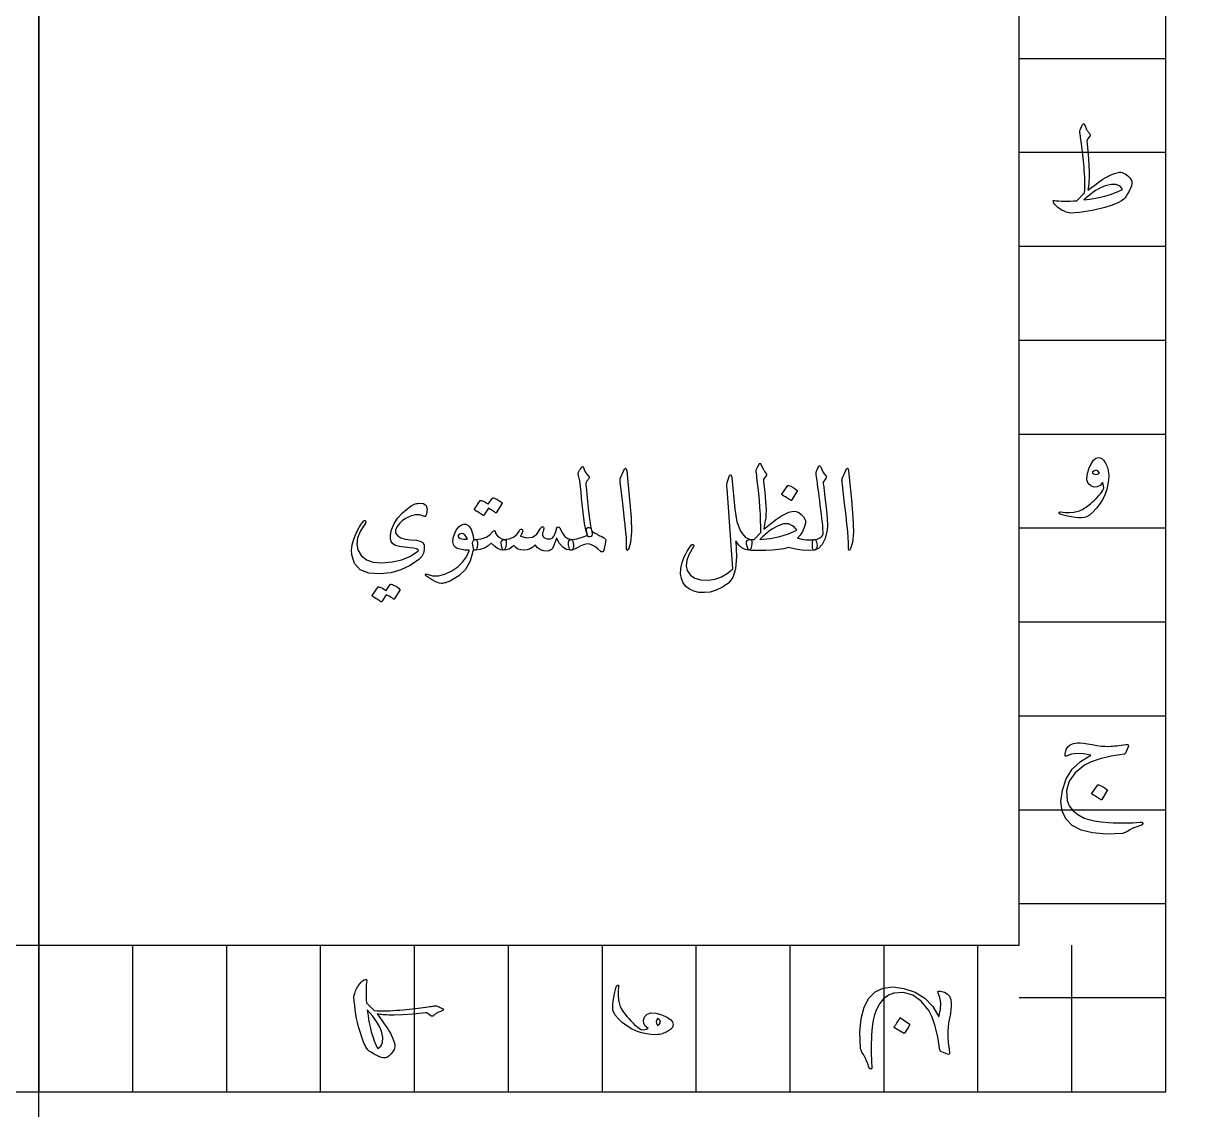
# Model space of a CAD drawing. Header units: millimetres. Extents: x -150 to 150, y -150 to 184.
# Drawn here: x -1.3 to 94.9, y -93.8 to -4.8 of the extents above; entities that cross this region are included whole.
import ezdxf

# ---------------------------------------------------------------- set-up
doc = ezdxf.new("R2010")
doc.units = ezdxf.units.MM
doc.layers.add('ENGRAVE', color=7, linetype='Continuous')
doc.layers.add('TEXT', color=5, linetype='Continuous')

msp = doc.modelspace()

# ---------------------------------------------------------------- linework, layer by layer
at = {"layer": 'ENGRAVE'}
for points in [[(0, -135.75), (0, 135.75)], [(-92.31, 0), (-92.31, -92.31), (92.31, -92.31), (92.31, 0)], [(-80.3097, 0), (-80.3097, -80.3097), (80.3097, -80.3097), (80.3097, 0)], [(0, 0), (0, -92.31)], [(92.31, -7.6925), (80.3097, -7.6925)], [(92.31, -15.385), (80.3097, -15.385)], [(92.31, -23.0775), (80.3097, -23.0775)], [(92.31, -30.77), (80.3097, -30.77)], [(92.31, -38.4625), (80.3097, -38.4625)], [(92.31, -46.155), (80.3097, -46.155)], [(92.31, -53.8475), (80.3097, -53.8475)], [(92.31, -61.54), (80.3097, -61.54)], [(92.31, -69.2325), (80.3097, -69.2325)], [(92.31, -76.925), (80.3097, -76.925)], [(0, -92.31), (0, -80.3097)], [(0, -92.31), (0, -80.3097)], [(7.6925, -92.31), (7.6925, -80.3097)], [(15.385, -92.31), (15.385, -80.3097)], [(23.0775, -92.31), (23.0775, -80.3097)], [(30.77, -92.31), (30.77, -80.3097)], [(38.4625, -92.31), (38.4625, -80.3097)], [(46.155, -92.31), (46.155, -80.3097)], [(53.8475, -92.31), (53.8475, -80.3097)], [(61.54, -92.31), (61.54, -80.3097)], [(69.2325, -92.31), (69.2325, -80.3097)], [(76.925, -92.31), (76.925, -80.3097)], [(84.6175, -92.31), (84.6175, -80.3097)], [(92.31, -84.6175), (80.3097, -84.6175)]]:
    msp.add_lwpolyline(points, dxfattribs=at)
for radius in [147, 147, 143.0625, 135.75, 135.75]:
    msp.add_circle((0, 0), radius, dxfattribs=at)
at = {"layer": 'TEXT'}
for points in [[(85.2744, -13.5743), (85.3203, -13.469), (85.3615, -13.3759), (85.3978, -13.2948), (85.4292, -13.2259), (85.4552, -13.1696), (85.4752, -13.1267), (85.4891, -13.0971), (85.4969, -13.0807), (85.5133, -13.0596), (85.5332, -13.0444), (85.5568, -13.0354), (85.584, -13.0323), (85.6064, -13.036), (85.6252, -13.0469), (85.6403, -13.065), (85.6518, -13.0904), (85.7026, -13.2138), (85.7486, -13.3227), (85.7897, -13.417), (85.826, -13.4969), (85.8468, -13.5319), (85.8707, -13.5694), (85.8977, -13.6094), (85.9276, -13.6517), (85.9612, -13.6965), (85.999, -13.7436), (86.041, -13.7932), (86.0873, -13.8452), (86.1163, -13.8979), (86.126, -13.9493), (86.1163, -13.9995), (86.0873, -14.0485), (85.9034, -14.2904), (85.8786, -14.3297), (85.8623, -14.3702), (85.8544, -14.412), (85.855, -14.4549), (85.9494, -15.52), (86.0099, -16.3831), (86.0365, -17.0442), (86.0292, -17.5033), (86.0192, -17.6748), (86.0086, -17.8311), (85.9975, -17.9724), (85.9857, -18.0985), (85.9733, -18.2101), (85.9603, -18.3077), (85.9466, -18.3915), (85.9324, -18.4614), (86.2218, -18.24), (86.4901, -18.0404), (86.7372, -17.8626), (86.9631, -17.7065), (87.1672, -17.5717), (87.349, -17.4573), (87.5083, -17.3636), (87.6453, -17.2904), (87.8891, -17.1815), (88.1171, -17.0969), (88.3294, -17.0364), (88.526, -17.0001), (88.63, -16.9971), (88.7389, -17.017), (88.8526, -17.06), (88.9711, -17.1259), (89.2058, -17.2922), (89.3776, -17.4525), (89.4865, -17.6067), (89.5324, -17.7549), (89.5294, -17.92), (89.4913, -18.1057), (89.4181, -18.312), (89.3098, -18.5388), (89.1889, -18.762), (89.0776, -18.9477), (88.976, -19.0958), (88.884, -19.2065), (88.6953, -19.3462), (88.3711, -19.5041), (87.9115, -19.6801), (87.3163, -19.8743), (86.9845, -19.9704), (86.6474, -20.0557), (86.3047, -20.1301), (85.9566, -20.1936), (85.6043, -20.2469), (85.249, -20.2904), (84.8906, -20.3243), (84.5292, -20.3485), (84.397, -20.3219), (84.2715, -20.2904), (84.1527, -20.2541), (84.0405, -20.213), (83.9337, -20.167), (83.8312, -20.1162), (83.7329, -20.0606), (83.6389, -20.0001), (83.4738, -19.8791), (83.3365, -19.7581), (83.227, -19.6372), (83.1453, -19.5162), (83.1006, -19.4158), (83.0921, -19.3469), (83.1199, -19.3094), (83.184, -19.3033), (83.3652, -19.3248), (83.5603, -19.3408), (83.7692, -19.3514), (83.9921, -19.3565), (84.2289, -19.3562), (84.4796, -19.3505), (84.7442, -19.3393), (85.0228, -19.3227), (85.6615, -18.6936), (85.6733, -18.4408), (85.6796, -18.1856), (85.6805, -17.9279), (85.676, -17.6678), (85.6666, -17.4047), (85.653, -17.138), (85.6352, -16.8676), (85.6131, -16.5936), (85.5883, -16.3224), (85.5623, -16.0602), (85.5351, -15.807), (85.5066, -15.563), (85.4782, -15.3274), (85.451, -15.0997), (85.425, -14.8798), (85.4002, -14.6678), (85.3769, -14.4716), (85.3554, -14.2989), (85.3358, -14.1498), (85.3179, -14.0243), (85.3019, -13.9218), (85.2877, -13.8416), (85.2753, -13.7839), (85.2647, -13.7485), (85.258, -13.7085), (85.2574, -13.6662), (85.2629, -13.6215), (85.2744, -13.5743)], [(87.3453, -18.1033), (86.9709, -18.2587), (86.5542, -18.5025), (86.0951, -18.8346), (85.5937, -19.2549), (86.0797, -19.1947), (86.5409, -19.1206), (86.9773, -19.0326), (87.3889, -18.9307), (87.7751, -18.8161), (88.1353, -18.69), (88.4694, -18.5524), (88.7776, -18.4033), (88.5683, -18.145), (88.2599, -18.009), (87.8522, -17.995), (87.3453, -18.1033)], [(86.0099, -41.2776), (86.1865, -40.8675), (86.3776, -40.576), (86.5832, -40.403), (86.8034, -40.3485), (86.9413, -40.3727), (87.0744, -40.4453), (87.2026, -40.5663), (87.326, -40.7356), (87.3853, -40.8336), (87.4373, -40.934), (87.482, -41.0369), (87.5195, -41.1421), (87.5516, -41.2504), (87.58, -41.3623), (87.6048, -41.4778), (87.626, -41.5969), (87.6459, -41.8625), (87.6284, -42.1752), (87.5734, -42.535), (87.4808, -42.9421), (87.3441, -43.3637), (87.1566, -43.7671), (86.9183, -44.1524), (86.6292, -44.5195), (86.3262, -44.8395), (86.0558, -45.0735), (85.8181, -45.2217), (85.6131, -45.284), (85.4038, -45.2949), (85.1631, -45.2889), (84.8909, -45.2659), (84.5873, -45.226), (84.4333, -45.2009), (84.2909, -45.174), (84.16, -45.1452), (84.0405, -45.1147), (83.9319, -45.0835), (83.8336, -45.053), (83.7456, -45.023), (83.6679, -44.9937), (83.6219, -44.9683), (83.5905, -44.9405), (83.5736, -44.9102), (83.5711, -44.8776), (83.5863, -44.8449), (83.6123, -44.8244), (83.6492, -44.8159), (83.6969, -44.8195), (84.0701, -44.8558), (84.4348, -44.8582), (84.7911, -44.8268), (85.1389, -44.7615), (85.2462, -44.7282), (85.3651, -44.6768), (85.4954, -44.6072), (85.6373, -44.5195), (85.7906, -44.4137), (85.9554, -44.2897), (86.1317, -44.1475), (86.3195, -43.9873), (86.5034, -43.8215), (86.6679, -43.6631), (86.8131, -43.5119), (86.9389, -43.3679), (87.0447, -43.2306), (87.13, -43.0994), (87.1947, -42.9742), (87.2389, -42.855), (87.2135, -42.6748), (87.1857, -42.5405), (87.1554, -42.4522), (87.1228, -42.4098), (86.9262, -42.6415), (86.7042, -42.7655), (86.4568, -42.7818), (86.184, -42.6905), (85.959, -42.4933), (85.855, -42.1921), (85.8719, -41.7869), (86.0099, -41.2776)], [(44.8776, -43.3485), (44.9387, -43.9582), (44.9961, -44.5002), (45.05, -44.9744), (45.1002, -45.3808), (45.1467, -45.7189), (45.1897, -45.9881), (45.229, -46.1883), (45.2647, -46.3195), (45.3167, -46.4889), (45.3276, -46.6292), (45.2973, -46.7405), (45.226, -46.8227), (45.1383, -46.8681), (45.059, -46.8687), (44.9883, -46.8246), (44.926, -46.7356), (44.8165, -46.3963), (44.701, -45.7752), (44.5794, -44.8721), (44.4518, -43.6873), (44.4064, -43.1774), (44.3671, -42.7703), (44.3338, -42.4661), (44.3066, -42.2647), (44.2002, -41.8195), (44.1863, -41.7409), (44.1832, -41.6695), (44.1911, -41.6054), (44.2098, -41.5485), (44.2927, -41.4094), (44.3574, -41.3018), (44.404, -41.2256), (44.4324, -41.1808), (44.4905, -41.1149), (44.5389, -41.0913), (44.5776, -41.11), (44.6066, -41.1711), (44.6592, -41.3441), (44.7494, -41.5244), (44.877, -41.7119), (45.0421, -41.9066), (45.0723, -41.9453), (45.0856, -41.984), (45.082, -42.0227), (45.0615, -42.0615), (45.0285, -42.1083), (44.9973, -42.1522), (44.968, -42.193), (44.9405, -42.2308), (44.9148, -42.2656), (44.8909, -42.2973), (44.8688, -42.3261), (44.8485, -42.3518), (44.8195, -42.3953), (44.8002, -42.4389), (44.7905, -42.4824), (44.7905, -42.526), (44.8032, -42.6209), (44.8219, -42.7897), (44.8467, -43.0322), (44.8776, -43.3485)], [(47.8873, -41.4711), (47.9798, -41.2921), (48.0542, -41.2292), (48.1104, -41.2824), (48.1485, -41.4518), (48.3711, -43.8227), (48.5036, -45.278), (48.5332, -46.4405), (48.46, -47.3102), (48.284, -47.8873), (48.252, -47.9344), (48.2235, -47.9598), (48.1988, -47.9635), (48.1776, -47.9453), (48.1606, -47.9169), (48.1485, -47.88), (48.1413, -47.8346), (48.1389, -47.7808), (48.1389, -47.3617), (48.1195, -46.9171), (48.0808, -46.4471), (48.0227, -45.9518), (48.01, -45.8223), (47.9719, -45.4727), (47.9084, -44.903), (47.8195, -44.1131), (47.6066, -42.3615), (47.6018, -42.2683), (47.6066, -42.1824), (47.6211, -42.1038), (47.6453, -42.0324)], [(61.4163, -47.7227), (61.028, -47.8292), (60.5889, -47.9066), (60.099, -47.955), (59.5582, -47.9744), (59.287, -47.978), (59.0441, -47.9792), (58.8297, -47.978), (58.6437, -47.9744), (58.4861, -47.9695), (58.357, -47.9647), (58.2563, -47.9598), (58.184, -47.955), (58.1459, -47.9338), (58.109, -47.8897), (58.0733, -47.8225), (58.0389, -47.7324), (57.9717, -47.4596), (57.9735, -47.2606), (58.0443, -47.1354), (58.184, -47.084), (58.6002, -47.0744), (59.1324, -46.5034), (59.1318, -46.0268), (59.1203, -45.526), (59.0979, -45.001), (59.0647, -44.4518), (59.0205, -43.879), (58.9655, -43.2832), (58.8996, -42.6645), (58.8227, -42.0227), (58.8134, -41.9308), (58.8046, -41.8485), (58.7964, -41.776), (58.7889, -41.7131), (58.7813, -41.6598), (58.7731, -41.6163), (58.7644, -41.5824), (58.755, -41.5582), (58.755, -41.4663), (58.7937, -41.326), (58.8711, -41.1373), (58.9873, -40.9002), (59.003, -40.8748), (59.0211, -40.8566), (59.0417, -40.8457), (59.0647, -40.8421), (59.0877, -40.8463), (59.1082, -40.859), (59.1264, -40.8802), (59.1421, -40.9098), (59.2437, -41.1512), (59.3453, -41.3526), (59.4469, -41.5141), (59.5485, -41.6356), (59.5921, -41.6913), (59.6066, -41.7518), (59.5921, -41.8171), (59.5485, -41.8873), (59.384, -42.1002), (59.3641, -42.1352), (59.3526, -42.1824), (59.3496, -42.2417), (59.355, -42.3131), (59.4621, -43.2276), (59.5316, -43.9969), (59.5637, -44.6211), (59.5582, -45.1002), (59.551, -45.1857), (59.5389, -45.2877), (59.5219, -45.4059), (59.5002, -45.5405), (59.4742, -45.6908), (59.4445, -45.8562), (59.4113, -46.0368), (59.3744, -46.2324), (59.9314, -45.7794), (60.4123, -45.4171), (60.8169, -45.1455), (61.1453, -44.9647), (61.4302, -44.8479), (61.6752, -44.7784), (61.8802, -44.756), (62.0453, -44.7808), (62.2613, -44.8709), (62.4542, -45.0155), (62.6242, -45.2145), (62.7711, -45.4679), (62.7905, -45.5181), (62.8002, -45.5816), (62.8002, -45.6584), (62.7905, -45.7485), (62.6985, -46.1036), (62.5582, -46.4235), (62.3695, -46.7084), (62.1324, -46.9582), (62.3151, -47.0027), (62.4953, -47.0393), (62.6731, -47.068), (62.8485, -47.0889), (63.0215, -47.1013), (63.1921, -47.1046), (63.3602, -47.0989), (63.526, -47.084), (63.5877, -47.0877), (63.6373, -47.1179), (63.6748, -47.1748), (63.7002, -47.2582), (63.7322, -47.433), (63.7413, -47.58), (63.7274, -47.6992), (63.6905, -47.7905), (63.6403, -47.8625), (63.5961, -47.9139), (63.558, -47.9447), (63.526, -47.955), (63.0385, -47.9695), (62.5244, -47.9356), (61.9836, -47.8534), (61.4163, -47.7227)], [(63.6711, -41.5679), (63.7365, -41.41), (63.7873, -41.2848), (63.8235, -41.1923), (63.8453, -41.1324), (63.8623, -41.0943), (63.884, -41.0671), (63.9106, -41.0508), (63.9421, -41.0453), (63.9778, -41.0514), (64.0074, -41.0695), (64.031, -41.0998), (64.0485, -41.1421), (64.129, -41.3496), (64.2252, -41.5365), (64.3371, -41.7028), (64.4647, -41.8485), (64.5004, -41.8951), (64.5106, -41.9477), (64.4955, -42.0064), (64.455, -42.0711), (64.2421, -42.3711), (64.2566, -42.5054), (64.2711, -42.6373), (64.2856, -42.7667), (64.3002, -42.8937), (64.3147, -43.0183), (64.3292, -43.1405), (64.3437, -43.2602), (64.3582, -43.3776), (64.4919, -44.4639), (64.5735, -45.3131), (64.6032, -45.9252), (64.5808, -46.3002), (64.3981, -46.9806), (64.1598, -47.4832), (63.8659, -47.808), (63.5163, -47.955), (63.5066, -47.955), (63.4969, -47.955), (63.4873, -47.955), (63.4776, -47.955), (63.4201, -47.9006), (63.3832, -47.776), (63.3669, -47.5812), (63.3711, -47.3163), (63.3802, -47.2183), (63.4074, -47.1469), (63.4528, -47.1022), (63.5163, -47.084), (63.7619, -47.035), (63.9663, -46.9461), (64.1296, -46.8173), (64.2518, -46.6485), (64.2436, -46.4459), (64.2288, -46.2155), (64.2073, -45.9572), (64.1792, -45.6711), (64.145, -45.3584), (64.1054, -45.0203), (64.0603, -44.6568), (64.0098, -44.2679), (63.9633, -43.8856), (63.9203, -43.5421), (63.881, -43.2373), (63.8453, -42.9711), (63.8145, -42.7437), (63.7897, -42.555), (63.7709, -42.405), (63.7582, -42.2937), (63.6615, -41.7421), (63.6584, -41.6877), (63.659, -41.6405), (63.6633, -41.6006), (63.6711, -41.5679)], [(66.0711, -41.4711), (66.1637, -41.2921), (66.2381, -41.2292), (66.2943, -41.2824), (66.3324, -41.4518), (66.555, -43.8227), (66.6875, -45.278), (66.7171, -46.4405), (66.6439, -47.3102), (66.4679, -47.8873), (66.4358, -47.9344), (66.4074, -47.9598), (66.3826, -47.9635), (66.3615, -47.9453), (66.3445, -47.9169), (66.3324, -47.88), (66.3252, -47.8346), (66.3227, -47.7808), (66.3227, -47.3617), (66.3034, -46.9171), (66.2647, -46.4471), (66.2066, -45.9518), (66.1939, -45.8223), (66.1558, -45.4727), (66.0923, -44.903), (66.0034, -44.1131), (65.7905, -42.3615), (65.7856, -42.2683), (65.7905, -42.1824), (65.805, -42.1038), (65.8292, -42.0324)], [(57.0034, -44.5873), (57.1758, -45.6276), (57.4606, -46.3969), (57.858, -46.8953), (58.3679, -47.1227), (58.4006, -47.1711), (58.4115, -47.2679), (58.4006, -47.4131), (58.3679, -47.6066), (58.3352, -47.759), (58.2953, -47.8679), (58.2481, -47.9332), (58.1937, -47.955), (57.8635, -47.9066), (57.5695, -47.7615), (57.3119, -47.5195), (57.0905, -47.1808), (57.1419, -48.4631), (57.0639, -49.4647), (56.8564, -50.1856), (56.5195, -50.626), (55.9848, -50.9738), (55.4744, -51.2235), (54.9881, -51.3754), (54.526, -51.4292), (54.0645, -51.4044), (53.6574, -51.3106), (53.3048, -51.1479), (53.0066, -50.9163), (52.7774, -50.6248), (52.6316, -50.2824), (52.5693, -49.8893), (52.5905, -49.4453), (52.6331, -49.2082), (52.6933, -48.9711), (52.771, -48.734), (52.8663, -48.4969), (52.9797, -48.2598), (53.1119, -48.0227), (53.2628, -47.7856), (53.4324, -47.5485), (53.4578, -47.5231), (53.4856, -47.505), (53.5159, -47.4941), (53.5485, -47.4905), (53.5758, -47.4941), (53.5994, -47.505), (53.6193, -47.5231), (53.6356, -47.5485), (53.6447, -47.5794), (53.6429, -47.6139), (53.6302, -47.652), (53.6066, -47.6937), (53.2746, -48.2677), (53.0816, -48.78), (53.0278, -49.2306), (53.1131, -49.6195), (53.3629, -49.9951), (53.7348, -50.251), (54.229, -50.3871), (54.8453, -50.4034), (55.3909, -50.3163), (55.905, -50.1324), (56.3877, -49.8518), (56.8389, -49.4744), (56.3744, -42.8937), (56.3641, -42.7365), (56.3623, -42.6034), (56.3689, -42.4945), (56.384, -42.4098), (56.5679, -41.8292), (56.6381, -41.7796), (56.6937, -41.7953), (56.7348, -41.8764), (56.7615, -42.0227)], [(86.8905, -41.6356), (86.7478, -41.4627), (86.6002, -41.3985), (86.4478, -41.4433), (86.2905, -41.5969), (86.4187, -41.701), (86.5615, -41.7421), (86.7187, -41.7203), (86.8905, -41.6356)], [(61.3389, -42.6615), (61.351, -42.6494), (61.3679, -42.6421), (61.3897, -42.6397), (61.4163, -42.6421), (61.6044, -42.7183), (61.7816, -42.8115), (61.9479, -42.9215), (62.1034, -43.0485), (62.1185, -43.0679), (62.1252, -43.0873), (62.1233, -43.1066), (62.1131, -43.126), (61.6582, -43.8615), (61.6413, -43.879), (61.6195, -43.8832), (61.5929, -43.8742), (61.5615, -43.8518), (61.5342, -43.8324), (61.4913, -43.8034), (61.4326, -43.7647), (61.3582, -43.7163), (61.2669, -43.6582), (61.1574, -43.5905), (61.0298, -43.5131), (60.884, -43.426), (60.8647, -43.4115), (60.855, -43.3969), (60.855, -43.3824), (60.8647, -43.3679)], [(31.4937, -45.1679), (31.1804, -45.0633), (30.8308, -45.059), (30.4449, -45.1552), (30.0227, -45.3518), (29.7548, -45.5393), (29.5316, -45.7631), (29.3532, -46.0231), (29.2195, -46.3195), (29.2062, -46.3788), (29.205, -46.4405), (29.2159, -46.5046), (29.2389, -46.5711), (29.3925, -46.778), (29.6502, -46.934), (30.0119, -47.0393), (30.4776, -47.0937), (30.9373, -47.1427), (31.2711, -47.2316), (31.4792, -47.3604), (31.5615, -47.5292), (31.5705, -47.8824), (31.501, -48.1969), (31.3528, -48.4727), (31.126, -48.7098), (30.4056, -49.2016), (29.6381, -49.5639), (28.8233, -49.7967), (27.9615, -49.9002), (27.0203, -49.8348), (26.3163, -49.5518), (25.8494, -49.051), (25.6195, -48.3324), (25.6062, -47.9381), (25.6631, -47.5098), (25.7901, -47.0477), (25.9873, -46.5518), (26.0559, -46.4139), (26.1264, -46.2808), (26.1986, -46.1526), (26.2727, -46.0292), (26.3493, -45.91), (26.4288, -45.7945), (26.5114, -45.6826), (26.5969, -45.5744), (26.6429, -45.5296), (26.684, -45.5115), (26.7203, -45.5199), (26.7518, -45.555), (26.7693, -45.5985), (26.7735, -45.6421), (26.7645, -45.6856), (26.7421, -45.7292), (26.3441, -46.3703), (26.1082, -46.9485), (26.0344, -47.4639), (26.1227, -47.9163), (26.407, -48.3929), (26.8244, -48.7292), (27.3748, -48.9252), (28.0582, -48.9808), (28.934, -48.9113), (29.7227, -48.7316), (30.4244, -48.4419), (31.0389, -48.0421), (31.0758, -48.0082), (31.0897, -47.9744), (31.0806, -47.9405), (31.0485, -47.9066), (30.9185, -47.8437), (30.6929, -47.7905), (30.3717, -47.7469), (29.955, -47.7131), (29.531, -47.661), (29.2074, -47.5631), (28.9842, -47.4191), (28.8615, -47.2292), (28.8046, -47.006), (28.7889, -46.7719), (28.8143, -46.527), (28.8808, -46.2711), (29.0967, -45.7685), (29.3961, -45.3058), (29.779, -44.883), (30.2453, -44.5002), (30.3693, -44.4094), (30.4897, -44.3308), (30.6064, -44.2643), (30.7195, -44.2098), (30.8284, -44.1669), (30.9324, -44.1348), (31.0316, -44.1137), (31.126, -44.1034), (31.4949, -44.1379), (31.7211, -44.2994), (31.8046, -44.5879), (31.7453, -45.0034), (31.7006, -45.1153), (31.6437, -45.18), (31.5748, -45.1975), (31.4937, -45.1679)], [(37.155, -43.6776), (37.1671, -43.6655), (37.184, -43.6582), (37.2058, -43.6558), (37.2324, -43.6582), (37.3277, -43.6939), (37.4199, -43.7332), (37.5091, -43.7762), (37.5953, -43.8227), (37.6791, -43.8735), (37.761, -43.9292), (37.8412, -43.9897), (37.9195, -44.055), (37.9346, -44.075), (37.9413, -44.0961), (37.9395, -44.1185), (37.9292, -44.1421), (37.4647, -44.8776), (37.452, -44.8873), (37.4332, -44.8873), (37.4084, -44.8776), (37.3776, -44.8582), (37.3564, -44.8404), (37.3219, -44.8159), (37.2742, -44.7847), (37.2131, -44.7469), (37.1381, -44.7019), (37.0485, -44.649), (36.9445, -44.5882), (36.826, -44.5195), (36.4582, -45.0905), (36.4413, -45.108), (36.4195, -45.1123), (36.3929, -45.1032), (36.3615, -45.0808), (36.3342, -45.0615), (36.2913, -45.0324), (36.2326, -44.9937), (36.1582, -44.9453), (36.0669, -44.8873), (35.9574, -44.8195), (35.8298, -44.7421), (35.684, -44.655), (35.6689, -44.6405), (35.6623, -44.626), (35.6641, -44.6115), (35.6744, -44.5969), (36.1485, -43.8905), (36.1606, -43.8784), (36.1776, -43.8711), (36.1994, -43.8687), (36.226, -43.8711), (36.307, -43.8974), (36.3856, -43.928), (36.4619, -43.9628), (36.5356, -44.0018), (36.607, -44.0444), (36.676, -44.0901), (36.7425, -44.1388), (36.8066, -44.1905)], [(35.5389, -48.0615), (35.3121, -48.858), (34.9316, -49.5252), (34.3975, -50.0629), (33.7098, -50.4711), (33.6137, -50.5126), (33.5187, -50.5498), (33.425, -50.5827), (33.3324, -50.6115), (33.2417, -50.6353), (33.1534, -50.6538), (33.0675, -50.6668), (32.984, -50.6744), (32.776, -50.6447), (32.5002, -50.5365), (32.1566, -50.3496), (31.7453, -50.084), (31.7012, -50.0459), (31.6752, -50.009), (31.6673, -49.9733), (31.6776, -49.9389), (31.7006, -49.9123), (31.7308, -49.9002), (31.7683, -49.9026), (31.8131, -49.9195), (32.2407, -50.058), (32.7203, -50.0574), (33.252, -49.9177), (33.8356, -49.6389), (34.3123, -49.3153), (34.7066, -48.9348), (35.0187, -48.4975), (35.2485, -48.0034), (35.2467, -47.9858), (35.2413, -47.9719), (35.2322, -47.9617), (35.2195, -47.955), (34.8863, -47.9356), (34.6026, -47.8969), (34.3685, -47.8389), (34.184, -47.7615), (34.0413, -47.6417), (33.9518, -47.476), (33.9155, -47.2643), (33.9324, -47.0066), (33.9379, -46.9724), (33.9445, -46.9377), (33.9524, -46.9023), (33.9615, -46.8663), (33.9717, -46.8291), (33.9832, -46.7901), (33.9959, -46.7493), (34.0098, -46.7066), (34.1235, -46.4302), (34.2615, -46.201), (34.4235, -46.0189), (34.6098, -45.884), (34.8004, -45.8102), (34.9752, -45.8115), (35.1342, -45.8877), (35.2776, -46.0389), (35.4028, -46.2494), (35.4977, -46.4937), (35.5625, -46.7719), (35.5969, -47.084), (35.616, -47.0837), (35.6344, -47.0828), (35.6523, -47.0813), (35.6695, -47.0792), (35.6868, -47.0771), (35.7046, -47.0756), (35.723, -47.0747), (35.7421, -47.0744), (35.8074, -47.0883), (35.8582, -47.13), (35.8945, -47.1996), (35.9163, -47.2969), (35.9254, -47.404), (35.9235, -47.5123), (35.9108, -47.6217), (35.8873, -47.7324), (35.8564, -47.8298), (35.8219, -47.8994), (35.7838, -47.9411), (35.7421, -47.955), (35.5582, -47.955), (35.557, -47.9725), (35.5534, -47.9961), (35.5473, -48.0258), (35.5389, -48.0615)], [(39.3324, -46.3873), (39.3627, -46.3346), (39.3953, -46.2929), (39.4304, -46.2621), (39.4679, -46.2421), (39.5054, -46.2342), (39.5405, -46.2397), (39.5731, -46.2584), (39.6034, -46.2905), (39.6246, -46.3334), (39.63, -46.3848), (39.6197, -46.4447), (39.5937, -46.5131), (39.5747, -46.5475), (39.5562, -46.5832), (39.5384, -46.6201), (39.5211, -46.6582), (39.5033, -46.6969), (39.4836, -46.7356), (39.4622, -46.7744), (39.4389, -46.8131), (39.9802, -46.9516), (40.4332, -46.8929), (40.7979, -46.6371), (41.0744, -46.184), (41.104, -46.1314), (41.1348, -46.0897), (41.1669, -46.0588), (41.2002, -46.0389), (41.2377, -46.0304), (41.2727, -46.034), (41.3054, -46.0498), (41.3356, -46.0776), (41.358, -46.1151), (41.3671, -46.1598), (41.3629, -46.2119), (41.3453, -46.2711), (41.2957, -46.4145), (41.2631, -46.5348), (41.2473, -46.6322), (41.2485, -46.7066), (41.2818, -46.8125), (41.3526, -46.8977), (41.4608, -46.9625), (41.6066, -47.0066), (41.7651, -47.026), (41.9018, -47.0163), (42.0167, -46.9776), (42.1098, -46.9098), (42.1909, -46.7992), (42.2695, -46.6316), (42.3457, -46.4072), (42.4195, -46.126), (42.4304, -46.0921), (42.4534, -46.0679), (42.4885, -46.0534), (42.5356, -46.0485), (42.584, -46.0534), (42.6227, -46.0679), (42.6518, -46.0921), (42.6711, -46.126), (42.8598, -46.5233), (43.0776, -46.8155), (43.3244, -47.0024), (43.6002, -47.084), (43.6576, -47.1082), (43.7042, -47.1615), (43.7399, -47.2437), (43.7647, -47.355), (43.7822, -47.4754), (43.7865, -47.5848), (43.7774, -47.6834), (43.755, -47.7711), (43.7235, -47.8516), (43.6873, -47.909), (43.6461, -47.9435), (43.6002, -47.955), (43.23, -47.8951), (42.9131, -47.7155), (42.6494, -47.4161), (42.4389, -46.9969), (42.4286, -46.9752), (42.4171, -46.9679), (42.4044, -46.9752), (42.3905, -46.9969), (42.301, -47.2721), (42.2163, -47.4977), (42.1365, -47.6737), (42.0615, -47.8002), (41.9798, -47.8903), (41.8897, -47.9574), (41.7911, -48.0016), (41.684, -48.0227), (41.3617, -48.0016), (41.0816, -47.909), (40.8439, -47.7451), (40.6485, -47.5098), (40.449, -47.7046), (40.2276, -47.8437), (39.9844, -47.9272), (39.7195, -47.955), (39.4649, -47.9314), (39.2429, -47.8606), (39.0536, -47.7427), (38.8969, -47.5776), (38.7052, -47.7427), (38.5074, -47.8606), (38.3036, -47.9314), (38.0937, -47.955), (38.0108, -47.9145), (37.9461, -47.7929), (37.8996, -47.5903), (37.8711, -47.3066), (37.8814, -47.2201), (37.9219, -47.1542), (37.9927, -47.1088), (38.0937, -47.084), (38.5304, -47.0151), (38.8824, -46.876), (39.1498, -46.6667), (39.3324, -46.3873)], [(44.955, -46.0969), (45.0687, -46.0873), (45.1582, -46.1163), (45.2235, -46.184), (45.2647, -46.2905), (45.2834, -46.3431), (45.3203, -46.3945), (45.3754, -46.4447), (45.4485, -46.4937), (45.4945, -46.5194), (45.5453, -46.5481), (45.601, -46.5799), (45.6615, -46.6147), (45.7268, -46.6513), (45.7969, -46.6885), (45.8719, -46.7263), (45.9518, -46.7647), (46.1006, -46.8367), (46.2179, -46.8977), (46.3038, -46.9479), (46.3582, -46.9873), (46.3951, -47.0217), (46.4187, -47.0574), (46.429, -47.0943), (46.426, -47.1324), (46.3854, -47.4215), (46.3413, -47.6695), (46.2935, -47.8764), (46.2421, -48.0421), (46.2288, -48.0633), (46.2082, -48.0784), (46.1804, -48.0875), (46.1453, -48.0905), (46.1012, -48.0887), (46.0655, -48.0832), (46.0383, -48.0742), (46.0195, -48.0615), (45.7752, -47.8346), (45.5453, -47.6574), (45.33, -47.5298), (45.1292, -47.4518), (44.926, -47.4348), (44.684, -47.4808), (44.4034, -47.5897), (44.084, -47.7615), (43.9298, -47.8461), (43.7961, -47.9066), (43.683, -47.9429), (43.5905, -47.955), (43.5457, -47.9471), (43.5082, -47.9235), (43.478, -47.8842), (43.455, -47.8292), (43.3764, -47.5141), (43.3727, -47.2848), (43.4441, -47.1415), (43.5905, -47.084), (43.7471, -47.0659), (43.9074, -47.0405), (44.0713, -47.0078), (44.2389, -46.9679), (44.4094, -46.9201), (44.5824, -46.8639), (44.7578, -46.7992), (44.9356, -46.726), (44.8788, -46.4653), (44.8631, -46.2735), (44.8885, -46.1508), (44.955, -46.0969)], [(61.7356, -45.9518), (61.4012, -45.7994), (61.0074, -45.7969), (60.5544, -45.9445), (60.0421, -46.2421), (59.9081, -46.3358), (59.7772, -46.4332), (59.6493, -46.5342), (59.5244, -46.6389), (59.4025, -46.7459), (59.2836, -46.8542), (59.1678, -46.9637), (59.055, -47.0744), (59.8945, -46.9909), (60.6808, -46.8373), (61.4139, -46.6135), (62.0937, -46.3195), (62.035, -46.2312), (61.9558, -46.1405), (61.856, -46.0473), (61.7356, -45.9518)], [(35.0744, -46.9776), (34.9727, -46.8004), (34.8615, -46.6752), (34.7405, -46.602), (34.6098, -46.5808), (34.5318, -46.6014), (34.4623, -46.634), (34.4012, -46.6788), (34.3485, -46.7356), (34.3316, -46.7659), (34.3292, -46.7985), (34.3413, -46.8336), (34.3679, -46.8711), (34.4677, -46.9588), (34.6123, -47.0187), (34.8016, -47.0508), (35.0356, -47.055), (35.0598, -47.0502), (35.0744, -47.0356), (35.0792, -47.0115), (35.0744, -46.9776)], [(38.0937, -47.084), (38.1705, -47.1088), (38.2268, -47.1348), (38.2625, -47.1621), (38.2776, -47.1905), (38.2848, -47.234), (38.2873, -47.2873), (38.2848, -47.3502), (38.2776, -47.4227), (38.2407, -47.6556), (38.1977, -47.8219), (38.1487, -47.9217), (38.0937, -47.955), (37.8324, -47.9181), (37.5711, -47.8074), (37.3098, -47.6229), (37.0485, -47.3647), (36.7994, -47.6012), (36.4969, -47.7784), (36.1413, -47.8963), (35.7324, -47.955), (35.6883, -47.9459), (35.6526, -47.9187), (35.6254, -47.8733), (35.6066, -47.8098), (35.5292, -47.4034), (35.5207, -47.358), (35.5244, -47.309), (35.5401, -47.2564), (35.5679, -47.2002), (35.6, -47.1566), (35.6381, -47.1227), (35.6822, -47.0985), (35.7324, -47.084), (36.2211, -47.0115), (36.6227, -46.8808), (36.9373, -46.6921), (37.1647, -46.4453), (37.1913, -46.4115), (37.2227, -46.3873), (37.259, -46.3727), (37.3002, -46.3679), (37.3383, -46.3733), (37.3655, -46.3897), (37.3818, -46.4169), (37.3873, -46.455), (37.3885, -46.4913), (37.3921, -46.5227), (37.3981, -46.5494), (37.4066, -46.5711), (37.5693, -46.7665), (37.7381, -46.9171), (37.9129, -47.0229), (38.0937, -47.084)], [(28.784, -50.7518), (28.7961, -50.7397), (28.8131, -50.7324), (28.8348, -50.73), (28.8615, -50.7324), (28.9567, -50.7681), (29.049, -50.8074), (29.1382, -50.8504), (29.2244, -50.8969), (29.3081, -50.9477), (29.3901, -51.0034), (29.4702, -51.0639), (29.5485, -51.1292), (29.5637, -51.1492), (29.5703, -51.1703), (29.5685, -51.1927), (29.5582, -51.2163), (29.0937, -51.9518), (29.081, -51.9615), (29.0623, -51.9615), (29.0375, -51.9518), (29.0066, -51.9324), (28.9854, -51.9146), (28.951, -51.8901), (28.9032, -51.8589), (28.8421, -51.8211), (28.7671, -51.7761), (28.6776, -51.7231), (28.5735, -51.6624), (28.455, -51.5937), (28.0873, -52.1647), (28.0703, -52.1822), (28.0485, -52.1865), (28.0219, -52.1774), (27.9905, -52.155), (27.9633, -52.1356), (27.9203, -52.1066), (27.8617, -52.0679), (27.7873, -52.0195), (27.6959, -51.9615), (27.5865, -51.8937), (27.4588, -51.8163), (27.3131, -51.7292), (27.2979, -51.7147), (27.2913, -51.7002), (27.2931, -51.6856), (27.3034, -51.6711), (27.7776, -50.9647), (27.7897, -50.9526), (27.8066, -50.9453), (27.8284, -50.9429), (27.855, -50.9453), (27.936, -50.9716), (28.0147, -51.0022), (28.0909, -51.037), (28.1647, -51.076), (28.236, -51.1186), (28.305, -51.1643), (28.3715, -51.213), (28.4356, -51.2647)], [(89.2373, -64.0454), (89.005, -64.568), (88.9838, -64.6025), (88.959, -64.6285), (88.9306, -64.646), (88.8986, -64.6551), (87.825, -64.8244), (86.9268, -65.0325), (86.204, -65.2793), (85.6566, -65.5648), (84.8891, -66.1908), (84.3961, -66.8785), (84.1778, -67.6279), (84.234, -68.439), (84.4046, -68.8781), (84.6937, -69.2664), (85.1014, -69.6039), (85.6276, -69.8906), (85.9971, -70.0188), (86.4574, -70.1228), (87.0084, -70.2027), (87.6502, -70.2583), (87.9913, -70.2746), (88.3276, -70.2849), (88.659, -70.2892), (88.9857, -70.2873), (89.3062, -70.2801), (89.6195, -70.268), (89.9256, -70.251), (90.2244, -70.2293), (90.2945, -70.2244), (90.3502, -70.2293), (90.3913, -70.2438), (90.4179, -70.268), (90.4324, -70.2976), (90.4373, -70.3285), (90.4324, -70.3605), (90.4179, -70.3938), (90.4073, -70.4116), (90.3949, -70.4265), (90.3807, -70.4382), (90.3647, -70.447), (90.3475, -70.4546), (90.3296, -70.4627), (90.3112, -70.4715), (90.2921, -70.4809), (90.0133, -70.5698), (89.7671, -70.6623), (89.5536, -70.7585), (89.3728, -70.8583), (89.2569, -70.9303), (89.1514, -70.9914), (89.0561, -71.0416), (88.9711, -71.0809), (88.8977, -71.1111), (88.8369, -71.1341), (88.7888, -71.1498), (88.7534, -71.1583), (87.43, -71.2073), (86.305, -71.1123), (85.3784, -70.8734), (84.6502, -70.4906), (84.124, -69.9656), (83.8131, -69.3099), (83.7175, -68.5236), (83.8373, -67.6067), (84.1542, -66.6831), (84.6502, -65.8962), (85.3252, -65.246), (86.1792, -64.7325), (85.5744, -64.617), (85.0469, -64.5898), (84.5969, -64.6508), (84.2244, -64.8002), (84.1917, -64.8123), (84.1615, -64.8196), (84.1336, -64.822), (84.1082, -64.8196), (84.0871, -64.8117), (84.0719, -64.7978), (84.0629, -64.7779), (84.0598, -64.7519), (84.0732, -64.6315), (84.0937, -64.5123), (84.1215, -64.3944), (84.1566, -64.2777), (84.28, -64.0508), (84.476, -63.8833), (84.7445, -63.775), (85.0857, -63.726), (85.3016, -63.7279), (85.5719, -63.7527), (85.8967, -63.8004), (86.276, -63.8712), (86.6673, -63.942), (87.0284, -63.9898), (87.3592, -64.0146), (87.6598, -64.0164), (87.8044, -64.01), (87.9574, -64.0006), (88.1189, -63.9882), (88.2889, -63.9728), (88.4673, -63.9538), (88.6542, -63.9305), (88.8496, -63.903), (89.0534, -63.8712), (89.1701, -63.8676), (89.2397, -63.8954), (89.2621, -63.9547), (89.2373, -64.0454)], [(86.7405, -67.1809), (86.7526, -67.1688), (86.7695, -67.1615), (86.7913, -67.1591), (86.8179, -67.1615), (87.006, -67.2377), (87.1832, -67.3309), (87.3496, -67.441), (87.505, -67.568), (87.5201, -67.5873), (87.5268, -67.6067), (87.525, -67.626), (87.5147, -67.6454), (87.0598, -68.3809), (87.0429, -68.3984), (87.0211, -68.4027), (86.9945, -68.3936), (86.9631, -68.3712), (86.9359, -68.3519), (86.8929, -68.3228), (86.8342, -68.2841), (86.7599, -68.2357), (86.6685, -68.1777), (86.559, -68.1099), (86.4314, -68.0325), (86.2857, -67.9454), (86.2663, -67.9309), (86.2566, -67.9164), (86.2566, -67.9019), (86.2663, -67.8873)], [(32.5807, -85.2744), (32.686, -85.3203), (32.7791, -85.3615), (32.8602, -85.3978), (32.9291, -85.4292), (32.9854, -85.4552), (33.0283, -85.4752), (33.0579, -85.4891), (33.0743, -85.4969), (33.0954, -85.5133), (33.1106, -85.5332), (33.1196, -85.5568), (33.1227, -85.584), (33.119, -85.6064), (33.1081, -85.6252), (33.09, -85.6403), (33.0646, -85.6518), (32.9412, -85.7026), (32.8323, -85.7486), (32.738, -85.7897), (32.6581, -85.826), (32.6231, -85.8468), (32.5856, -85.8707), (32.5456, -85.8977), (32.5033, -85.9276), (32.4585, -85.9612), (32.4114, -85.999), (32.3618, -86.041), (32.3098, -86.0873), (32.2571, -86.1163), (32.2057, -86.126), (32.1555, -86.1163), (32.1065, -86.0873), (31.8646, -85.9034), (31.8253, -85.8786), (31.7848, -85.8623), (31.743, -85.8544), (31.7001, -85.855), (30.635, -85.9494), (29.7719, -86.0099), (29.1108, -86.0365), (28.6517, -86.0292), (28.4802, -86.0192), (28.3239, -86.0086), (28.1826, -85.9975), (28.0565, -85.9857), (27.9449, -85.9733), (27.8473, -85.9603), (27.7635, -85.9466), (27.6936, -85.9324), (27.915, -86.2218), (28.1146, -86.4901), (28.2924, -86.7372), (28.4485, -86.9631), (28.5833, -87.1672), (28.6977, -87.349), (28.7914, -87.5083), (28.8646, -87.6453), (28.9735, -87.8891), (29.0581, -88.1171), (29.1186, -88.3294), (29.1549, -88.526), (29.1579, -88.63), (29.138, -88.7389), (29.095, -88.8526), (29.0291, -88.9711), (28.8628, -89.2058), (28.7025, -89.3776), (28.5483, -89.4865), (28.4001, -89.5324), (28.235, -89.5294), (28.0493, -89.4913), (27.843, -89.4181), (27.6162, -89.3098), (27.393, -89.1889), (27.2073, -89.0776), (27.0592, -88.976), (26.9485, -88.884), (26.8088, -88.6953), (26.6509, -88.3711), (26.4749, -87.9115), (26.2807, -87.3163), (26.1846, -86.9845), (26.0993, -86.6474), (26.0249, -86.3047), (25.9614, -85.9566), (25.9081, -85.6043), (25.8646, -85.249), (25.8307, -84.8906), (25.8065, -84.5292), (25.8331, -84.397), (25.8646, -84.2715), (25.9009, -84.1527), (25.942, -84.0405), (25.988, -83.9337), (26.0388, -83.8312), (26.0944, -83.7329), (26.1549, -83.6389), (26.2759, -83.4738), (26.3969, -83.3365), (26.5178, -83.227), (26.6388, -83.1453), (26.7392, -83.1006), (26.8081, -83.0921), (26.8456, -83.1199), (26.8517, -83.184), (26.8302, -83.3652), (26.8142, -83.5603), (26.8036, -83.7692), (26.7985, -83.9921), (26.7988, -84.2289), (26.8045, -84.4796), (26.8157, -84.7442), (26.8323, -85.0228), (27.4614, -85.6615), (27.7142, -85.6733), (27.9694, -85.6796), (28.2271, -85.6805), (28.4872, -85.676), (28.7503, -85.6666), (29.017, -85.653), (29.2874, -85.6352), (29.5614, -85.6131), (29.8326, -85.5883), (30.0948, -85.5623), (30.348, -85.5351), (30.592, -85.5066), (30.8276, -85.4782), (31.0553, -85.451), (31.2752, -85.425), (31.4872, -85.4002), (31.6834, -85.3769), (31.8561, -85.3554), (32.0052, -85.3358), (32.1307, -85.3179), (32.2332, -85.3019), (32.3134, -85.2877), (32.3711, -85.2753), (32.4065, -85.2647), (32.4465, -85.258), (32.4888, -85.2574), (32.5335, -85.2629), (32.5807, -85.2744)], [(51.0324, -86.0099), (51.4425, -86.1865), (51.734, -86.3776), (51.907, -86.5832), (51.9615, -86.8034), (51.9373, -86.9413), (51.8647, -87.0744), (51.7437, -87.2026), (51.5744, -87.326), (51.4764, -87.3853), (51.376, -87.4373), (51.2731, -87.482), (51.1679, -87.5195), (51.0596, -87.5516), (50.9477, -87.58), (50.8322, -87.6048), (50.7131, -87.626), (50.4475, -87.6459), (50.1348, -87.6284), (49.775, -87.5734), (49.3679, -87.4808), (48.9463, -87.3441), (48.5429, -87.1566), (48.1576, -86.9183), (47.7905, -86.6292), (47.4705, -86.3262), (47.2365, -86.0558), (47.0883, -85.8181), (47.026, -85.6131), (47.0151, -85.4038), (47.0211, -85.1631), (47.0441, -84.8909), (47.084, -84.5873), (47.1091, -84.4333), (47.136, -84.2909), (47.1648, -84.16), (47.1953, -84.0405), (47.2265, -83.9319), (47.257, -83.8336), (47.287, -83.7456), (47.3163, -83.6679), (47.3417, -83.6219), (47.3695, -83.5905), (47.3998, -83.5736), (47.4324, -83.5711), (47.4651, -83.5863), (47.4856, -83.6123), (47.4941, -83.6492), (47.4905, -83.6969), (47.4542, -84.0701), (47.4518, -84.4348), (47.4832, -84.7911), (47.5485, -85.1389), (47.5818, -85.2462), (47.6332, -85.3651), (47.7028, -85.4954), (47.7905, -85.6373), (47.8963, -85.7906), (48.0203, -85.9554), (48.1625, -86.1317), (48.3227, -86.3195), (48.4885, -86.5034), (48.6469, -86.6679), (48.7981, -86.8131), (48.9421, -86.9389), (49.0794, -87.0447), (49.2106, -87.13), (49.3358, -87.1947), (49.455, -87.2389), (49.6352, -87.2135), (49.7695, -87.1857), (49.8578, -87.1554), (49.9002, -87.1228), (49.6685, -86.9262), (49.5445, -86.7042), (49.5282, -86.4568), (49.6195, -86.184), (49.8167, -85.959), (50.1179, -85.855), (50.5231, -85.8719), (51.0324, -86.0099)], [(74.4196, -89.2373), (73.897, -89.005), (73.8625, -88.9838), (73.8365, -88.959), (73.819, -88.9306), (73.8099, -88.8986), (73.6406, -87.825), (73.4325, -86.9268), (73.1857, -86.204), (72.9002, -85.6566), (72.2742, -84.8891), (71.5865, -84.3961), (70.8371, -84.1778), (70.026, -84.234), (69.5869, -84.4046), (69.1986, -84.6937), (68.8611, -85.1014), (68.5744, -85.6276), (68.4462, -85.9971), (68.3422, -86.4574), (68.2623, -87.0084), (68.2067, -87.6502), (68.1904, -87.9913), (68.1801, -88.3276), (68.1758, -88.659), (68.1777, -88.9857), (68.1849, -89.3062), (68.197, -89.6195), (68.214, -89.9256), (68.2357, -90.2244), (68.2406, -90.2945), (68.2357, -90.3502), (68.2212, -90.3913), (68.197, -90.4179), (68.1674, -90.4324), (68.1365, -90.4373), (68.1045, -90.4324), (68.0712, -90.4179), (68.0534, -90.4073), (68.0385, -90.3949), (68.0268, -90.3807), (68.018, -90.3647), (68.0104, -90.3475), (68.0023, -90.3296), (67.9935, -90.3112), (67.9841, -90.2921), (67.8952, -90.0133), (67.8027, -89.7671), (67.7065, -89.5536), (67.6067, -89.3728), (67.5347, -89.2569), (67.4736, -89.1514), (67.4234, -89.0561), (67.3841, -88.9711), (67.3539, -88.8977), (67.3309, -88.8369), (67.3152, -88.7888), (67.3067, -88.7534), (67.2577, -87.43), (67.3527, -86.305), (67.5916, -85.3784), (67.9744, -84.6502), (68.4994, -84.124), (69.1551, -83.8131), (69.9414, -83.7175), (70.8583, -83.8373), (71.7819, -84.1542), (72.5688, -84.6502), (73.219, -85.3252), (73.7325, -86.1792), (73.848, -85.5744), (73.8752, -85.0469), (73.8142, -84.5969), (73.6648, -84.2244), (73.6527, -84.1917), (73.6454, -84.1615), (73.643, -84.1336), (73.6454, -84.1082), (73.6533, -84.0871), (73.6672, -84.0719), (73.6871, -84.0629), (73.7131, -84.0598), (73.8335, -84.0732), (73.9527, -84.0937), (74.0706, -84.1215), (74.1873, -84.1566), (74.4142, -84.28), (74.5817, -84.476), (74.69, -84.7445), (74.739, -85.0857), (74.7371, -85.3016), (74.7123, -85.5719), (74.6646, -85.8967), (74.5938, -86.276), (74.523, -86.6673), (74.4752, -87.0284), (74.4504, -87.3592), (74.4486, -87.6598), (74.455, -87.8044), (74.4644, -87.9574), (74.4768, -88.1189), (74.4922, -88.2889), (74.5112, -88.4673), (74.5345, -88.6542), (74.562, -88.8496), (74.5938, -89.0534), (74.5974, -89.1701), (74.5696, -89.2397), (74.5103, -89.2621), (74.4196, -89.2373)], [(28.0517, -87.3453), (27.8963, -86.9709), (27.6525, -86.5542), (27.3204, -86.0951), (26.9001, -85.5937), (26.9603, -86.0797), (27.0344, -86.5409), (27.1224, -86.9773), (27.2243, -87.3889), (27.3389, -87.7751), (27.465, -88.1353), (27.6026, -88.4694), (27.7517, -88.7776), (28.01, -88.5683), (28.146, -88.2599), (28.16, -87.8522), (28.0517, -87.3453)], [(50.6744, -86.8905), (50.8473, -86.7478), (50.9115, -86.6002), (50.8667, -86.4478), (50.7131, -86.2905), (50.609, -86.4187), (50.5679, -86.5615), (50.5897, -86.7187), (50.6744, -86.8905)], [(71.2841, -86.7405), (71.2962, -86.7526), (71.3035, -86.7695), (71.3059, -86.7913), (71.3035, -86.8179), (71.2273, -87.006), (71.1341, -87.1832), (71.024, -87.3496), (70.897, -87.505), (70.8777, -87.5201), (70.8583, -87.5268), (70.839, -87.525), (70.8196, -87.5147), (70.0841, -87.0598), (70.0666, -87.0429), (70.0623, -87.0211), (70.0714, -86.9945), (70.0938, -86.9631), (70.1131, -86.9359), (70.1422, -86.8929), (70.1809, -86.8342), (70.2293, -86.7599), (70.2873, -86.6685), (70.3551, -86.559), (70.4325, -86.4314), (70.5196, -86.2857), (70.5341, -86.2663), (70.5486, -86.2566), (70.5631, -86.2566), (70.5777, -86.2663)]]:
    msp.add_lwpolyline(points, close=True, dxfattribs=at)

doc.saveas('drawing.dxf')
